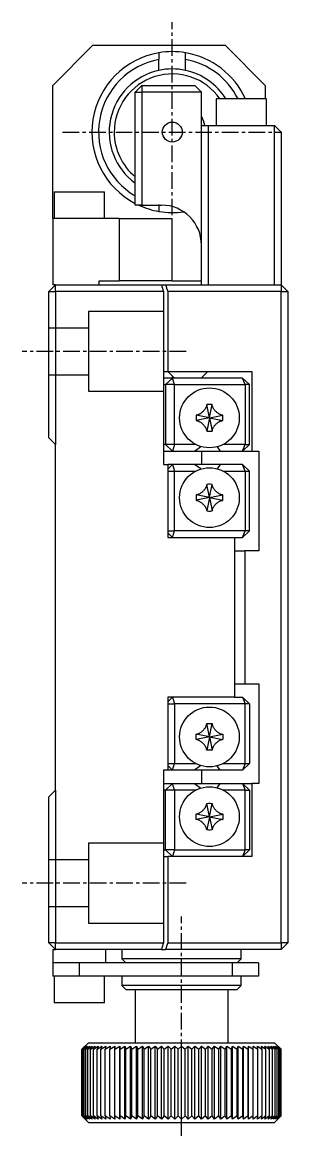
# Model space of a CAD drawing. Extents: x 81 to 407, y 46 to 311.
# Drawn here: x 89.8 to 109.8, y 125.7 to 209.5 of the extents above; entities that cross this region are included whole.
import ezdxf

# ---------------------------------------------------------------- set-up
doc = ezdxf.new("R2010")
doc.units = 0
doc.linetypes.add('CENTER', pattern=[2, 1.25, -0.25, 0.25, -0.25])
doc.layers.get('0').update_dxf_attribs({"linetype": 'CONTINUOUS'})
doc.layers.add('CENTER', color=1, linetype='CENTER')

msp = doc.modelspace()

# ---------------------------------------------------------------- linework, layer by layer
at = {"color": 7, "linetype": 'CONTINUOUS'}
for p, q in [((92.111, 204.692), (95.111, 207.692)), ((105.111, 207.692), (95.111, 207.692)), ((100.111, 207.159), (100.111, 206.651)), ((102.111, 206.651), (102.111, 207.159)), ((105.111, 207.692), (108.111, 204.692)), ((100.111, 205.836), (100.111, 206.651)), ((102.111, 205.836), (102.111, 206.651)), ((92.111, 194.692), (92.111, 204.692)), ((98.811, 204.692), (98.311, 204.192)), ((98.811, 204.692), (102.811, 204.692)), ((98.811, 204.692), (98.811, 204.192)), ((102.811, 204.692), (103.311, 204.192)), ((108.111, 204.692), (108.111, 203.692)), ((98.311, 195.692), (98.311, 204.192)), ((98.311, 204.192), (98.811, 204.192)), ((98.811, 204.192), (98.811, 195.692)), ((103.311, 204.192), (98.811, 204.192)), ((103.311, 201.692), (103.311, 204.192)), ((106.311, 203.692), (104.411, 203.692)), ((104.411, 203.692), (104.411, 201.692)), ((108.211, 203.692), (106.311, 203.692)), ((108.211, 201.692), (108.211, 203.692)), ((103.311, 189.692), (103.311, 201.692)), ((103.311, 201.692), (103.811, 201.692)), ((103.811, 201.692), (103.811, 189.692)), ((103.811, 201.692), (108.811, 201.692)), ((108.811, 189.692), (108.811, 201.692)), ((108.811, 201.692), (109.311, 201.192)), ((109.311, 201.192), (109.311, 189.692)), ((92.211, 196.692), (92.211, 194.692)), ((92.211, 196.692), (96.011, 196.692)), ((96.011, 194.692), (96.011, 196.692)), ((98.811, 195.692), (98.311, 195.692)), ((98.811, 195.692), (100.311, 195.692)), ((100.111, 195.733), (100.111, 195.225)), ((97.111, 194.692), (92.111, 194.692)), ((92.111, 194.692), (92.111, 189.692)), ((97.111, 194.692), (101.111, 194.692)), ((97.111, 194.692), (97.111, 189.992)), ((91.811, 189.192), (92.311, 189.692)), ((92.311, 189.692), (92.111, 189.692)), ((92.311, 189.692), (100.29, 189.692)), ((92.311, 189.192), (92.311, 189.692)), ((95.611, 189.992), (97.111, 189.992)), ((95.611, 189.692), (95.611, 189.992)), ((101.111, 189.992), (97.111, 189.992)), ((100.29, 189.692), (100.605, 189.692)), ((100.605, 189.692), (109.311, 189.692)), ((101.111, 189.992), (103.311, 189.992)), ((109.311, 189.692), (109.311, 189.192)), ((109.311, 189.692), (109.811, 189.192)), ((91.811, 178.192), (91.811, 189.192)), ((91.811, 189.192), (92.311, 189.192)), ((92.311, 189.192), (92.311, 177.692)), ((100.45, 189.192), (92.311, 189.192)), ((100.45, 189.192), (100.45, 176.192)), ((109.311, 189.192), (100.765, 189.192)), ((100.765, 189.192), (100.765, 183.192)), ((109.311, 140.192), (109.311, 189.192)), ((109.311, 189.192), (109.811, 189.192)), ((109.811, 189.192), (109.811, 140.192)), ((100.45, 183.192), (100.765, 183.192)), ((101.129, 182.692), (100.45, 182.692)), ((101.129, 182.692), (100.611, 182.192)), ((100.765, 183.192), (107.1, 183.192)), ((100.787, 183.192), (101.037, 182.942)), ((101.037, 182.942), (101.287, 182.692)), ((101.082, 182.692), (101.185, 182.795)), ((106.396, 182.692), (101.129, 182.692)), ((101.267, 182.192), (101.129, 182.692)), ((103.287, 182.692), (103.537, 182.942)), ((103.537, 182.942), (103.787, 183.192)), ((106.936, 182.192), (106.396, 182.692)), ((106.602, 182.192), (106.396, 182.692)), ((107.1, 183.192), (107.1, 177.192)), ((100.45, 182.192), (100.611, 182.192)), ((100.611, 182.192), (100.611, 177.692)), ((101.267, 182.192), (100.611, 182.192)), ((101.267, 182.192), (106.602, 182.192)), ((101.267, 177.692), (101.267, 182.192)), ((106.936, 182.192), (106.602, 182.192)), ((106.602, 182.192), (106.602, 177.692)), ((106.936, 177.692), (106.936, 182.192)), ((103.358, 180.11), (103.321, 180.079)), ((103.395, 180.143), (103.358, 180.11)), ((103.43, 180.177), (103.395, 180.143)), ((103.464, 180.213), (103.43, 180.177)), ((103.496, 180.249), (103.464, 180.213)), ((103.527, 180.287), (103.496, 180.249)), ((103.556, 180.325), (103.527, 180.287)), ((103.582, 180.363), (103.556, 180.325)), ((103.607, 180.402), (103.582, 180.363)), ((103.624, 180.432), (103.607, 180.402)), ((103.64, 180.462), (103.624, 180.432)), ((103.655, 180.492), (103.64, 180.462)), ((103.668, 180.523), (103.655, 180.492)), ((103.678, 180.551), (103.668, 180.523)), ((103.688, 180.579), (103.678, 180.551)), ((103.696, 180.607), (103.688, 180.579)), ((103.702, 180.636), (103.696, 180.607)), ((103.707, 180.665), (103.702, 180.636)), ((103.71, 180.693), (103.707, 180.665)), ((103.842, 180.698), (103.71, 180.693)), ((103.911, 179.692), (103.71, 180.693)), ((103.974, 180.698), (103.842, 180.698)), ((103.911, 179.692), (104.111, 180.693)), ((104.111, 180.693), (103.974, 180.698)), ((104.113, 180.671), (104.111, 180.693)), ((104.117, 180.648), (104.113, 180.671)), ((104.121, 180.626), (104.117, 180.648)), ((104.127, 180.603), (104.121, 180.626)), ((104.135, 180.574), (104.127, 180.603)), ((104.145, 180.545), (104.135, 180.574)), ((104.156, 180.517), (104.145, 180.545)), ((104.17, 180.486), (104.156, 180.517)), ((104.185, 180.455), (104.17, 180.486)), ((104.201, 180.424), (104.185, 180.455)), ((104.219, 180.394), (104.201, 180.424)), ((104.244, 180.356), (104.219, 180.394)), ((104.27, 180.318), (104.244, 180.356)), ((104.298, 180.282), (104.27, 180.318)), ((104.329, 180.245), (104.298, 180.282)), ((104.362, 180.208), (104.329, 180.245)), ((104.396, 180.173), (104.362, 180.208)), ((104.431, 180.139), (104.396, 180.173)), ((104.468, 180.106), (104.431, 180.139)), ((104.506, 180.075), (104.468, 180.106)), ((102.909, 179.892), (102.904, 179.755)), ((102.904, 179.755), (102.904, 179.623)), ((102.904, 179.623), (102.909, 179.492)), ((102.932, 179.895), (102.909, 179.892)), ((103.911, 179.692), (102.909, 179.892)), ((103.911, 179.692), (102.909, 179.492)), ((102.909, 179.492), (102.938, 179.489)), ((102.955, 179.898), (102.932, 179.895)), ((102.938, 179.489), (102.967, 179.484)), ((102.977, 179.902), (102.955, 179.898)), ((102.967, 179.484), (102.995, 179.477)), ((103, 179.908), (102.977, 179.902)), ((102.995, 179.477), (103.024, 179.469)), ((103.028, 179.916), (103, 179.908)), ((103.024, 179.469), (103.052, 179.46)), ((103.057, 179.926), (103.028, 179.916)), ((103.052, 179.46), (103.08, 179.449)), ((103.085, 179.937), (103.057, 179.926)), ((103.08, 179.449), (103.111, 179.436)), ((103.117, 179.951), (103.085, 179.937)), ((103.111, 179.436), (103.141, 179.421)), ((103.148, 179.966), (103.117, 179.951)), ((103.141, 179.421), (103.171, 179.406)), ((103.179, 179.983), (103.148, 179.966)), ((103.171, 179.406), (103.2, 179.389)), ((103.209, 180), (103.179, 179.983)), ((103.2, 179.389), (103.24, 179.364)), ((103.247, 180.025), (103.209, 180)), ((103.24, 179.364), (103.278, 179.337)), ((103.284, 180.051), (103.247, 180.025)), ((103.278, 179.337), (103.315, 179.309)), ((103.321, 180.079), (103.284, 180.051)), ((103.315, 179.309), (103.353, 179.278)), ((103.353, 179.278), (103.39, 179.245)), ((103.911, 179.692), (103.71, 178.691)), ((103.911, 179.692), (104.912, 179.892)), ((103.911, 179.692), (104.912, 179.492)), ((103.911, 179.692), (104.111, 178.691)), ((104.427, 179.241), (104.463, 179.274)), ((104.463, 179.274), (104.501, 179.305)), ((104.501, 179.305), (104.537, 179.333)), ((104.543, 180.047), (104.506, 180.075)), ((104.537, 179.333), (104.574, 179.359)), ((104.582, 180.02), (104.543, 180.047)), ((104.574, 179.359), (104.613, 179.384)), ((104.621, 179.995), (104.582, 180.02)), ((104.613, 179.384), (104.643, 179.401)), ((104.65, 179.978), (104.621, 179.995)), ((104.643, 179.401), (104.673, 179.418)), ((104.68, 179.963), (104.65, 179.978)), ((104.673, 179.418), (104.704, 179.433)), ((104.711, 179.948), (104.68, 179.963)), ((104.704, 179.433), (104.736, 179.447)), ((104.742, 179.935), (104.711, 179.948)), ((104.736, 179.447), (104.764, 179.458)), ((104.769, 179.924), (104.742, 179.935)), ((104.764, 179.458), (104.793, 179.468)), ((104.797, 179.915), (104.769, 179.924)), ((104.793, 179.468), (104.822, 179.476)), ((104.826, 179.907), (104.797, 179.915)), ((104.822, 179.476), (104.844, 179.482)), ((104.854, 179.9), (104.826, 179.907)), ((104.844, 179.482), (104.867, 179.486)), ((104.883, 179.895), (104.854, 179.9)), ((104.867, 179.486), (104.889, 179.489)), ((104.912, 179.892), (104.883, 179.895)), ((104.889, 179.489), (104.912, 179.492)), ((104.917, 179.761), (104.912, 179.892)), ((104.912, 179.492), (104.917, 179.629)), ((104.917, 179.629), (104.917, 179.761)), ((103.39, 179.245), (103.425, 179.211)), ((103.425, 179.211), (103.46, 179.176)), ((103.46, 179.176), (103.492, 179.139)), ((103.492, 179.139), (103.523, 179.102)), ((103.523, 179.102), (103.551, 179.066)), ((103.551, 179.066), (103.578, 179.028)), ((103.578, 179.028), (103.602, 178.99)), ((103.602, 178.99), (103.62, 178.96)), ((103.62, 178.96), (103.636, 178.929)), ((103.636, 178.929), (103.652, 178.898)), ((103.652, 178.898), (103.666, 178.867)), ((103.666, 178.867), (103.677, 178.839)), ((103.677, 178.839), (103.686, 178.81)), ((103.686, 178.81), (103.695, 178.781)), ((103.695, 178.781), (103.7, 178.758)), ((103.7, 178.758), (103.705, 178.736)), ((103.705, 178.736), (103.708, 178.713)), ((103.708, 178.713), (103.71, 178.691)), ((103.71, 178.691), (103.848, 178.686)), ((103.848, 178.686), (103.979, 178.686)), ((103.979, 178.686), (104.111, 178.691)), ((104.111, 178.691), (104.114, 178.719)), ((104.114, 178.719), (104.119, 178.748)), ((104.119, 178.748), (104.125, 178.777)), ((104.125, 178.777), (104.133, 178.805)), ((104.133, 178.805), (104.143, 178.833)), ((104.143, 178.833), (104.153, 178.861)), ((104.153, 178.861), (104.167, 178.892)), ((104.167, 178.892), (104.181, 178.922)), ((104.181, 178.922), (104.197, 178.952)), ((104.197, 178.952), (104.214, 178.982)), ((104.214, 178.982), (104.239, 179.021)), ((104.239, 179.021), (104.266, 179.059)), ((104.266, 179.059), (104.294, 179.097)), ((104.294, 179.097), (104.325, 179.135)), ((104.325, 179.135), (104.357, 179.171)), ((104.357, 179.171), (104.391, 179.207)), ((104.391, 179.207), (104.427, 179.241)), ((91.811, 178.192), (92.311, 177.692)), ((92.311, 151.692), (92.311, 177.692)), ((100.611, 177.692), (100.45, 177.692)), ((101.267, 177.692), (100.611, 177.692)), ((100.611, 177.692), (101.129, 177.192)), ((101.267, 177.692), (101.129, 177.192)), ((102.88, 177.692), (101.267, 177.692)), ((106.602, 177.692), (104.941, 177.692)), ((106.396, 177.192), (106.602, 177.692)), ((106.396, 177.192), (106.936, 177.692)), ((106.602, 177.692), (106.936, 177.692)), ((100.45, 177.192), (101.129, 177.192)), ((101.129, 177.192), (102.796, 177.192)), ((102.796, 177.192), (103.271, 177.536)), ((102.796, 177.192), (104.722, 177.192)), ((103.311, 177.192), (103.311, 176.192)), ((104.488, 177.517), (104.722, 177.192)), ((104.722, 177.192), (106.396, 177.192)), ((106.396, 177.192), (107.1, 177.192)), ((107.1, 177.192), (107.631, 177.192)), ((107.631, 177.192), (107.631, 169.692)), ((100.45, 176.192), (100.765, 176.192)), ((100.765, 176.192), (100.765, 170.692)), ((101.129, 176.192), (100.765, 176.192)), ((100.765, 175.841), (101.129, 176.192)), ((102.796, 176.192), (101.129, 176.192)), ((101.129, 176.192), (101.267, 175.692)), ((103.271, 175.848), (102.796, 176.192)), ((104.722, 176.192), (102.796, 176.192)), ((104.722, 176.192), (104.488, 175.866)), ((106.396, 176.192), (104.722, 176.192)), ((106.396, 176.192), (106.936, 175.692)), ((106.602, 175.692), (106.396, 176.192)), ((100.765, 175.692), (101.267, 175.692)), ((101.267, 175.692), (102.88, 175.692)), ((101.267, 171.192), (101.267, 175.692)), ((104.941, 175.692), (106.602, 175.692)), ((106.602, 175.692), (106.602, 171.192)), ((106.602, 175.692), (106.936, 175.692)), ((106.936, 171.192), (106.936, 175.692)), ((103.496, 174.249), (103.464, 174.213)), ((103.527, 174.287), (103.496, 174.249)), ((103.556, 174.325), (103.527, 174.287)), ((103.582, 174.363), (103.556, 174.325)), ((103.607, 174.402), (103.582, 174.363)), ((103.624, 174.432), (103.607, 174.402)), ((103.64, 174.462), (103.624, 174.432)), ((103.655, 174.492), (103.64, 174.462)), ((103.668, 174.523), (103.655, 174.492)), ((103.678, 174.551), (103.668, 174.523)), ((103.688, 174.579), (103.678, 174.551)), ((103.696, 174.607), (103.688, 174.579)), ((103.702, 174.636), (103.696, 174.607)), ((103.707, 174.665), (103.702, 174.636)), ((103.71, 174.693), (103.707, 174.665)), ((103.842, 174.698), (103.71, 174.693)), ((103.911, 173.692), (103.71, 174.693)), ((103.974, 174.698), (103.842, 174.698)), ((103.911, 173.692), (104.111, 174.693)), ((104.111, 174.693), (103.974, 174.698)), ((104.113, 174.671), (104.111, 174.693)), ((104.117, 174.648), (104.113, 174.671)), ((104.121, 174.626), (104.117, 174.648)), ((104.127, 174.603), (104.121, 174.626)), ((104.135, 174.574), (104.127, 174.603)), ((104.145, 174.545), (104.135, 174.574)), ((104.156, 174.517), (104.145, 174.545)), ((104.17, 174.486), (104.156, 174.517)), ((104.185, 174.455), (104.17, 174.486)), ((104.201, 174.424), (104.185, 174.455)), ((104.219, 174.394), (104.201, 174.424)), ((104.244, 174.356), (104.219, 174.394)), ((104.27, 174.318), (104.244, 174.356)), ((104.298, 174.282), (104.27, 174.318)), ((104.329, 174.245), (104.298, 174.282)), ((104.362, 174.208), (104.329, 174.245)), ((102.909, 173.892), (102.904, 173.755)), ((102.904, 173.755), (102.904, 173.623)), ((102.904, 173.623), (102.909, 173.492)), ((102.932, 173.895), (102.909, 173.892)), ((103.911, 173.692), (102.909, 173.892)), ((103.911, 173.692), (102.909, 173.492)), ((102.909, 173.492), (102.938, 173.489)), ((102.955, 173.898), (102.932, 173.895)), ((102.938, 173.489), (102.967, 173.484)), ((102.977, 173.902), (102.955, 173.898)), ((102.967, 173.484), (102.995, 173.477)), ((103, 173.908), (102.977, 173.902)), ((102.995, 173.477), (103.024, 173.469)), ((103.028, 173.916), (103, 173.908)), ((103.024, 173.469), (103.052, 173.46)), ((103.057, 173.926), (103.028, 173.916)), ((103.052, 173.46), (103.08, 173.449)), ((103.085, 173.937), (103.057, 173.926)), ((103.08, 173.449), (103.111, 173.436)), ((103.117, 173.951), (103.085, 173.937)), ((103.111, 173.436), (103.141, 173.421)), ((103.148, 173.966), (103.117, 173.951)), ((103.141, 173.421), (103.171, 173.406)), ((103.179, 173.983), (103.148, 173.966)), ((103.171, 173.406), (103.2, 173.389)), ((103.209, 174), (103.179, 173.983)), ((103.2, 173.389), (103.24, 173.364)), ((103.247, 174.025), (103.209, 174)), ((103.284, 174.051), (103.247, 174.025)), ((103.321, 174.079), (103.284, 174.051)), ((103.358, 174.11), (103.321, 174.079)), ((103.395, 174.143), (103.358, 174.11)), ((103.43, 174.177), (103.395, 174.143)), ((103.464, 174.213), (103.43, 174.177)), ((103.911, 173.692), (103.71, 172.691)), ((103.911, 173.692), (104.912, 173.892)), ((103.911, 173.692), (104.912, 173.492)), ((103.911, 173.692), (104.111, 172.691)), ((104.396, 174.173), (104.362, 174.208)), ((104.431, 174.139), (104.396, 174.173)), ((104.468, 174.106), (104.431, 174.139)), ((104.506, 174.075), (104.468, 174.106)), ((104.543, 174.047), (104.506, 174.075)), ((104.582, 174.02), (104.543, 174.047)), ((104.574, 173.359), (104.613, 173.384)), ((104.621, 173.995), (104.582, 174.02)), ((104.613, 173.384), (104.643, 173.401)), ((104.65, 173.978), (104.621, 173.995)), ((104.643, 173.401), (104.673, 173.418)), ((104.68, 173.963), (104.65, 173.978)), ((104.673, 173.418), (104.704, 173.433)), ((104.711, 173.948), (104.68, 173.963)), ((104.704, 173.433), (104.736, 173.447)), ((104.742, 173.935), (104.711, 173.948)), ((104.736, 173.447), (104.764, 173.458)), ((104.769, 173.924), (104.742, 173.935)), ((104.764, 173.458), (104.793, 173.468)), ((104.797, 173.915), (104.769, 173.924)), ((104.793, 173.468), (104.822, 173.476)), ((104.826, 173.907), (104.797, 173.915)), ((104.822, 173.476), (104.844, 173.482)), ((104.854, 173.9), (104.826, 173.907)), ((104.844, 173.482), (104.867, 173.486)), ((104.883, 173.895), (104.854, 173.9)), ((104.867, 173.486), (104.889, 173.489)), ((104.912, 173.892), (104.883, 173.895)), ((104.889, 173.489), (104.912, 173.492)), ((104.917, 173.761), (104.912, 173.892)), ((104.912, 173.492), (104.917, 173.629)), ((104.917, 173.629), (104.917, 173.761)), ((103.24, 173.364), (103.278, 173.337)), ((103.278, 173.337), (103.315, 173.309)), ((103.315, 173.309), (103.353, 173.278)), ((103.353, 173.278), (103.39, 173.245)), ((103.39, 173.245), (103.425, 173.211)), ((103.425, 173.211), (103.46, 173.176)), ((103.46, 173.176), (103.492, 173.139)), ((103.492, 173.139), (103.523, 173.102)), ((103.523, 173.102), (103.551, 173.066)), ((103.551, 173.066), (103.578, 173.028)), ((103.578, 173.028), (103.602, 172.99)), ((103.602, 172.99), (103.62, 172.96)), ((103.62, 172.96), (103.636, 172.929)), ((103.636, 172.929), (103.652, 172.898)), ((103.652, 172.898), (103.666, 172.867)), ((103.666, 172.867), (103.677, 172.839)), ((103.677, 172.839), (103.686, 172.81)), ((103.686, 172.81), (103.695, 172.781)), ((103.695, 172.781), (103.7, 172.758)), ((103.7, 172.758), (103.705, 172.736)), ((103.705, 172.736), (103.708, 172.713)), ((103.708, 172.713), (103.71, 172.691)), ((103.71, 172.691), (103.848, 172.686)), ((103.848, 172.686), (103.979, 172.686)), ((103.979, 172.686), (104.111, 172.691)), ((104.111, 172.691), (104.114, 172.719)), ((104.114, 172.719), (104.119, 172.748)), ((104.119, 172.748), (104.125, 172.777)), ((104.125, 172.777), (104.133, 172.805)), ((104.133, 172.805), (104.143, 172.833)), ((104.143, 172.833), (104.153, 172.861)), ((104.153, 172.861), (104.167, 172.892)), ((104.167, 172.892), (104.181, 172.922)), ((104.181, 172.922), (104.197, 172.952)), ((104.197, 172.952), (104.214, 172.982)), ((104.214, 172.982), (104.239, 173.021)), ((104.239, 173.021), (104.266, 173.059)), ((104.266, 173.059), (104.294, 173.097)), ((104.294, 173.097), (104.325, 173.135)), ((104.325, 173.135), (104.357, 173.171)), ((104.357, 173.171), (104.391, 173.207)), ((104.391, 173.207), (104.427, 173.241)), ((104.427, 173.241), (104.463, 173.274)), ((104.463, 173.274), (104.501, 173.305)), ((104.501, 173.305), (104.537, 173.333)), ((104.537, 173.333), (104.574, 173.359)), ((100.765, 171.192), (101.267, 171.192)), ((101.129, 170.692), (100.765, 171.043)), ((101.129, 170.692), (101.267, 171.192)), ((106.602, 171.192), (101.267, 171.192)), ((106.936, 171.192), (106.396, 170.692)), ((106.396, 170.692), (106.602, 171.192)), ((106.936, 171.192), (106.602, 171.192)), ((100.765, 170.692), (105.811, 170.692)), ((105.811, 170.692), (105.811, 158.692)), ((105.811, 170.692), (106.396, 170.692)), ((105.811, 169.692), (106.57, 169.692)), ((106.57, 169.692), (106.57, 159.692)), ((107.631, 169.692), (106.57, 169.692)), ((105.811, 159.692), (106.57, 159.692)), ((106.57, 159.692), (107.631, 159.692)), ((107.631, 159.692), (107.631, 152.192)), ((100.765, 158.692), (100.765, 153.192)), ((105.811, 158.692), (100.765, 158.692)), ((101.129, 158.692), (100.765, 158.341)), ((101.129, 158.692), (101.267, 158.192)), ((105.811, 158.692), (106.396, 158.692)), ((106.936, 158.192), (106.396, 158.692)), ((106.396, 158.692), (106.602, 158.192)), ((100.765, 158.192), (101.267, 158.192)), ((106.602, 158.192), (101.267, 158.192)), ((101.267, 158.192), (101.267, 153.692)), ((106.602, 153.692), (106.602, 158.192)), ((106.936, 158.192), (106.602, 158.192)), ((106.936, 158.192), (106.936, 153.692)), ((103.7, 156.626), (103.705, 156.648)), ((103.705, 156.648), (103.708, 156.671)), ((103.708, 156.671), (103.71, 156.693)), ((103.71, 156.693), (103.848, 156.698)), ((103.911, 155.692), (103.71, 156.693)), ((103.848, 156.698), (103.979, 156.698)), ((103.911, 155.692), (104.111, 156.693)), ((103.979, 156.698), (104.111, 156.693)), ((104.111, 156.693), (104.114, 156.665)), ((104.114, 156.665), (104.119, 156.636)), ((104.119, 156.636), (104.125, 156.607)), ((102.904, 155.761), (102.909, 155.892)), ((102.909, 155.892), (102.938, 155.895)), ((103.911, 155.692), (102.909, 155.892)), ((102.938, 155.895), (102.967, 155.9)), ((102.967, 155.9), (102.995, 155.907)), ((102.995, 155.907), (103.024, 155.915)), ((103.024, 155.915), (103.052, 155.924)), ((103.052, 155.924), (103.08, 155.935)), ((103.08, 155.935), (103.111, 155.948)), ((103.111, 155.948), (103.141, 155.963)), ((103.141, 155.963), (103.171, 155.978)), ((103.171, 155.978), (103.2, 155.995)), ((103.2, 155.995), (103.24, 156.02)), ((103.24, 156.02), (103.278, 156.047)), ((103.278, 156.047), (103.315, 156.075)), ((103.315, 156.075), (103.353, 156.106)), ((103.353, 156.106), (103.39, 156.139)), ((103.39, 156.139), (103.425, 156.173)), ((103.425, 156.173), (103.46, 156.208)), ((103.46, 156.208), (103.492, 156.245)), ((103.492, 156.245), (103.523, 156.282)), ((103.523, 156.282), (103.551, 156.318)), ((103.551, 156.318), (103.578, 156.356)), ((103.578, 156.356), (103.602, 156.394)), ((103.602, 156.394), (103.62, 156.424)), ((103.62, 156.424), (103.636, 156.455)), ((103.636, 156.455), (103.652, 156.486)), ((103.652, 156.486), (103.666, 156.517)), ((103.666, 156.517), (103.677, 156.545)), ((103.677, 156.545), (103.686, 156.574)), ((103.686, 156.574), (103.695, 156.603)), ((103.695, 156.603), (103.7, 156.626)), ((103.911, 155.692), (104.912, 155.892)), ((104.125, 156.607), (104.133, 156.579)), ((104.133, 156.579), (104.143, 156.551)), ((104.143, 156.551), (104.153, 156.523)), ((104.153, 156.523), (104.167, 156.492)), ((104.167, 156.492), (104.181, 156.462)), ((104.181, 156.462), (104.197, 156.432)), ((104.197, 156.432), (104.214, 156.402)), ((104.214, 156.402), (104.239, 156.363)), ((104.239, 156.363), (104.266, 156.325)), ((104.266, 156.325), (104.294, 156.287)), ((104.294, 156.287), (104.325, 156.249)), ((104.325, 156.249), (104.357, 156.213)), ((104.357, 156.213), (104.391, 156.177)), ((104.391, 156.177), (104.427, 156.143)), ((104.427, 156.143), (104.463, 156.11)), ((104.463, 156.11), (104.501, 156.079)), ((104.501, 156.079), (104.537, 156.051)), ((104.537, 156.051), (104.574, 156.025)), ((104.574, 156.025), (104.613, 156)), ((104.613, 156), (104.643, 155.983)), ((104.643, 155.983), (104.673, 155.966)), ((104.673, 155.966), (104.704, 155.951)), ((104.704, 155.951), (104.736, 155.937)), ((104.736, 155.937), (104.764, 155.926)), ((104.764, 155.926), (104.793, 155.916)), ((104.793, 155.916), (104.822, 155.908)), ((104.822, 155.908), (104.844, 155.902)), ((104.844, 155.902), (104.867, 155.898)), ((104.867, 155.898), (104.889, 155.895)), ((104.889, 155.895), (104.912, 155.892)), ((104.912, 155.892), (104.917, 155.755)), ((102.904, 155.629), (102.904, 155.761)), ((102.909, 155.492), (102.904, 155.629)), ((103.911, 155.692), (102.909, 155.492)), ((102.932, 155.489), (102.909, 155.492)), ((102.955, 155.486), (102.932, 155.489)), ((102.977, 155.482), (102.955, 155.486)), ((103, 155.476), (102.977, 155.482)), ((103.028, 155.468), (103, 155.476)), ((103.057, 155.458), (103.028, 155.468)), ((103.085, 155.447), (103.057, 155.458)), ((103.117, 155.433), (103.085, 155.447)), ((103.148, 155.418), (103.117, 155.433)), ((103.179, 155.401), (103.148, 155.418)), ((103.209, 155.384), (103.179, 155.401)), ((103.247, 155.359), (103.209, 155.384)), ((103.284, 155.333), (103.247, 155.359)), ((103.321, 155.305), (103.284, 155.333)), ((103.358, 155.274), (103.321, 155.305)), ((103.395, 155.241), (103.358, 155.274)), ((103.43, 155.207), (103.395, 155.241)), ((103.464, 155.171), (103.43, 155.207)), ((103.496, 155.135), (103.464, 155.171)), ((103.527, 155.097), (103.496, 155.135)), ((103.556, 155.059), (103.527, 155.097)), ((103.582, 155.021), (103.556, 155.059)), ((103.607, 154.982), (103.582, 155.021)), ((103.624, 154.952), (103.607, 154.982)), ((103.911, 155.692), (103.71, 154.691)), ((103.911, 155.692), (104.912, 155.492)), ((103.911, 155.692), (104.111, 154.691)), ((104.201, 154.96), (104.185, 154.929)), ((104.219, 154.99), (104.201, 154.96)), ((104.244, 155.028), (104.219, 154.99)), ((104.27, 155.066), (104.244, 155.028)), ((104.298, 155.102), (104.27, 155.066)), ((104.329, 155.139), (104.298, 155.102)), ((104.362, 155.176), (104.329, 155.139)), ((104.396, 155.211), (104.362, 155.176)), ((104.431, 155.245), (104.396, 155.211)), ((104.468, 155.278), (104.431, 155.245)), ((104.506, 155.309), (104.468, 155.278)), ((104.543, 155.337), (104.506, 155.309)), ((104.582, 155.364), (104.543, 155.337)), ((104.621, 155.389), (104.582, 155.364)), ((104.65, 155.406), (104.621, 155.389)), ((104.68, 155.421), (104.65, 155.406)), ((104.711, 155.436), (104.68, 155.421)), ((104.742, 155.449), (104.711, 155.436)), ((104.769, 155.46), (104.742, 155.449)), ((104.797, 155.469), (104.769, 155.46)), ((104.826, 155.477), (104.797, 155.469)), ((104.854, 155.484), (104.826, 155.477)), ((104.883, 155.489), (104.854, 155.484)), ((104.912, 155.492), (104.883, 155.489)), ((104.917, 155.623), (104.912, 155.492)), ((104.917, 155.755), (104.917, 155.623)), ((103.64, 154.922), (103.624, 154.952)), ((103.655, 154.892), (103.64, 154.922)), ((103.668, 154.861), (103.655, 154.892)), ((103.678, 154.833), (103.668, 154.861)), ((103.688, 154.805), (103.678, 154.833)), ((103.696, 154.777), (103.688, 154.805)), ((103.702, 154.748), (103.696, 154.777)), ((103.707, 154.719), (103.702, 154.748)), ((103.71, 154.691), (103.707, 154.719)), ((103.842, 154.686), (103.71, 154.691)), ((103.974, 154.686), (103.842, 154.686)), ((104.111, 154.691), (103.974, 154.686)), ((104.113, 154.713), (104.111, 154.691)), ((104.117, 154.736), (104.113, 154.713)), ((104.121, 154.758), (104.117, 154.736)), ((104.127, 154.781), (104.121, 154.758)), ((104.135, 154.81), (104.127, 154.781)), ((104.145, 154.839), (104.135, 154.81)), ((104.156, 154.867), (104.145, 154.839)), ((104.17, 154.898), (104.156, 154.867)), ((104.185, 154.929), (104.17, 154.898)), ((100.765, 153.692), (101.267, 153.692)), ((100.765, 153.543), (101.129, 153.192)), ((101.129, 153.192), (101.267, 153.692)), ((101.267, 153.692), (102.88, 153.692)), ((103.271, 153.536), (102.796, 153.192)), ((104.722, 153.192), (104.488, 153.517)), ((104.941, 153.692), (106.602, 153.692)), ((106.396, 153.192), (106.936, 153.692)), ((106.602, 153.692), (106.396, 153.192)), ((106.602, 153.692), (106.936, 153.692)), ((100.45, 153.192), (100.45, 140.192)), ((100.765, 153.192), (100.45, 153.192)), ((101.129, 153.192), (100.765, 153.192)), ((102.796, 153.192), (101.129, 153.192)), ((104.722, 153.192), (102.796, 153.192)), ((103.311, 153.192), (103.311, 152.192)), ((106.396, 153.192), (104.722, 153.192)), ((91.811, 151.192), (92.311, 151.692)), ((92.311, 151.692), (92.311, 140.192)), ((100.45, 152.192), (101.129, 152.192)), ((100.611, 151.692), (100.45, 151.692)), ((100.611, 151.692), (101.129, 152.192)), ((100.611, 147.192), (100.611, 151.692)), ((101.267, 151.692), (100.611, 151.692)), ((101.129, 152.192), (102.796, 152.192)), ((101.267, 151.692), (101.129, 152.192)), ((101.267, 151.692), (101.267, 147.192)), ((102.88, 151.692), (101.267, 151.692)), ((102.796, 152.192), (103.271, 151.848)), ((102.796, 152.192), (104.722, 152.192)), ((104.488, 151.866), (104.722, 152.192)), ((104.722, 152.192), (106.396, 152.192)), ((106.602, 151.692), (104.941, 151.692)), ((106.396, 152.192), (107.1, 152.192)), ((106.396, 152.192), (106.602, 151.692)), ((106.396, 152.192), (106.936, 151.692)), ((106.602, 147.192), (106.602, 151.692)), ((106.602, 151.692), (106.936, 151.692)), ((106.936, 151.692), (106.936, 147.192)), ((107.1, 152.192), (107.1, 146.692)), ((107.631, 152.192), (107.1, 152.192)), ((91.811, 140.192), (91.811, 151.192)), ((103.052, 149.924), (103.08, 149.935)), ((103.08, 149.935), (103.111, 149.948)), ((103.111, 149.948), (103.141, 149.963)), ((103.141, 149.963), (103.171, 149.978)), ((103.171, 149.978), (103.2, 149.995)), ((103.2, 149.995), (103.24, 150.02)), ((103.24, 150.02), (103.278, 150.047)), ((103.278, 150.047), (103.315, 150.075)), ((103.315, 150.075), (103.353, 150.106)), ((103.353, 150.106), (103.39, 150.139)), ((103.39, 150.139), (103.425, 150.173)), ((103.425, 150.173), (103.46, 150.208)), ((103.46, 150.208), (103.492, 150.245)), ((103.492, 150.245), (103.523, 150.282)), ((103.523, 150.282), (103.551, 150.318)), ((103.551, 150.318), (103.578, 150.356)), ((103.578, 150.356), (103.602, 150.394)), ((103.602, 150.394), (103.62, 150.424)), ((103.62, 150.424), (103.636, 150.455)), ((103.636, 150.455), (103.652, 150.486)), ((103.652, 150.486), (103.666, 150.517)), ((103.666, 150.517), (103.677, 150.545)), ((103.677, 150.545), (103.686, 150.574)), ((103.686, 150.574), (103.695, 150.603)), ((103.695, 150.603), (103.7, 150.626)), ((103.7, 150.626), (103.705, 150.648)), ((103.705, 150.648), (103.708, 150.671)), ((103.708, 150.671), (103.71, 150.693)), ((103.71, 150.693), (103.848, 150.698)), ((103.911, 149.692), (103.71, 150.693)), ((103.848, 150.698), (103.979, 150.698)), ((103.911, 149.692), (104.111, 150.693)), ((103.979, 150.698), (104.111, 150.693)), ((104.111, 150.693), (104.114, 150.665)), ((104.114, 150.665), (104.119, 150.636)), ((104.119, 150.636), (104.125, 150.607)), ((104.125, 150.607), (104.133, 150.579)), ((104.133, 150.579), (104.143, 150.551)), ((104.143, 150.551), (104.153, 150.523)), ((104.153, 150.523), (104.167, 150.492)), ((104.167, 150.492), (104.181, 150.462)), ((104.181, 150.462), (104.197, 150.432)), ((104.197, 150.432), (104.214, 150.402)), ((104.214, 150.402), (104.239, 150.363)), ((104.239, 150.363), (104.266, 150.325)), ((104.266, 150.325), (104.294, 150.287)), ((104.294, 150.287), (104.325, 150.249)), ((104.325, 150.249), (104.357, 150.213)), ((104.357, 150.213), (104.391, 150.177)), ((104.391, 150.177), (104.427, 150.143)), ((104.427, 150.143), (104.463, 150.11)), ((104.463, 150.11), (104.501, 150.079)), ((104.501, 150.079), (104.537, 150.051)), ((104.537, 150.051), (104.574, 150.025)), ((104.574, 150.025), (104.613, 150)), ((104.613, 150), (104.643, 149.983)), ((104.643, 149.983), (104.673, 149.966)), ((104.673, 149.966), (104.704, 149.951)), ((104.704, 149.951), (104.736, 149.937)), ((104.736, 149.937), (104.764, 149.926)), ((102.904, 149.761), (102.909, 149.892)), ((102.904, 149.629), (102.904, 149.761)), ((102.909, 149.492), (102.904, 149.629)), ((102.909, 149.892), (102.938, 149.895)), ((103.911, 149.692), (102.909, 149.892)), ((103.911, 149.692), (102.909, 149.492)), ((102.932, 149.489), (102.909, 149.492)), ((102.955, 149.486), (102.932, 149.489)), ((102.938, 149.895), (102.967, 149.9)), ((102.977, 149.482), (102.955, 149.486)), ((102.967, 149.9), (102.995, 149.907)), ((103, 149.476), (102.977, 149.482)), ((102.995, 149.907), (103.024, 149.915)), ((103.028, 149.468), (103, 149.476)), ((103.024, 149.915), (103.052, 149.924)), ((103.057, 149.458), (103.028, 149.468)), ((103.085, 149.447), (103.057, 149.458)), ((103.117, 149.433), (103.085, 149.447)), ((103.148, 149.418), (103.117, 149.433)), ((103.179, 149.401), (103.148, 149.418)), ((103.209, 149.384), (103.179, 149.401)), ((103.247, 149.359), (103.209, 149.384)), ((103.284, 149.333), (103.247, 149.359)), ((103.321, 149.305), (103.284, 149.333)), ((103.358, 149.274), (103.321, 149.305)), ((103.395, 149.241), (103.358, 149.274)), ((103.43, 149.207), (103.395, 149.241)), ((103.464, 149.171), (103.43, 149.207)), ((103.496, 149.135), (103.464, 149.171)), ((103.527, 149.097), (103.496, 149.135)), ((103.556, 149.059), (103.527, 149.097)), ((103.911, 149.692), (103.71, 148.691)), ((103.911, 149.692), (104.912, 149.892)), ((103.911, 149.692), (104.912, 149.492)), ((103.911, 149.692), (104.111, 148.691)), ((104.298, 149.102), (104.27, 149.066)), ((104.329, 149.139), (104.298, 149.102)), ((104.362, 149.176), (104.329, 149.139)), ((104.396, 149.211), (104.362, 149.176)), ((104.431, 149.245), (104.396, 149.211)), ((104.468, 149.278), (104.431, 149.245)), ((104.506, 149.309), (104.468, 149.278)), ((104.543, 149.337), (104.506, 149.309)), ((104.582, 149.364), (104.543, 149.337)), ((104.621, 149.389), (104.582, 149.364)), ((104.65, 149.406), (104.621, 149.389)), ((104.68, 149.421), (104.65, 149.406)), ((104.711, 149.436), (104.68, 149.421)), ((104.742, 149.449), (104.711, 149.436)), ((104.769, 149.46), (104.742, 149.449)), ((104.764, 149.926), (104.793, 149.916)), ((104.797, 149.469), (104.769, 149.46)), ((104.793, 149.916), (104.822, 149.908)), ((104.826, 149.477), (104.797, 149.469)), ((104.822, 149.908), (104.844, 149.902)), ((104.854, 149.484), (104.826, 149.477)), ((104.844, 149.902), (104.867, 149.898)), ((104.883, 149.489), (104.854, 149.484)), ((104.867, 149.898), (104.889, 149.895)), ((104.912, 149.492), (104.883, 149.489)), ((104.889, 149.895), (104.912, 149.892)), ((104.912, 149.892), (104.917, 149.755)), ((104.917, 149.623), (104.912, 149.492)), ((104.917, 149.755), (104.917, 149.623)), ((103.582, 149.021), (103.556, 149.059)), ((103.607, 148.982), (103.582, 149.021)), ((103.624, 148.952), (103.607, 148.982)), ((103.64, 148.922), (103.624, 148.952)), ((103.655, 148.892), (103.64, 148.922)), ((103.668, 148.861), (103.655, 148.892)), ((103.678, 148.833), (103.668, 148.861)), ((103.688, 148.805), (103.678, 148.833)), ((103.696, 148.777), (103.688, 148.805)), ((103.702, 148.748), (103.696, 148.777)), ((103.707, 148.719), (103.702, 148.748)), ((103.71, 148.691), (103.707, 148.719)), ((103.842, 148.686), (103.71, 148.691)), ((103.974, 148.686), (103.842, 148.686)), ((104.111, 148.691), (103.974, 148.686)), ((104.113, 148.713), (104.111, 148.691)), ((104.117, 148.736), (104.113, 148.713)), ((104.121, 148.758), (104.117, 148.736)), ((104.127, 148.781), (104.121, 148.758)), ((104.135, 148.81), (104.127, 148.781)), ((104.145, 148.839), (104.135, 148.81)), ((104.156, 148.867), (104.145, 148.839)), ((104.17, 148.898), (104.156, 148.867)), ((104.185, 148.929), (104.17, 148.898)), ((104.201, 148.96), (104.185, 148.929)), ((104.219, 148.99), (104.201, 148.96)), ((104.244, 149.028), (104.219, 148.99)), ((104.27, 149.066), (104.244, 149.028)), ((100.45, 147.192), (100.611, 147.192)), ((100.45, 146.692), (100.765, 146.692)), ((101.267, 147.192), (100.611, 147.192)), ((101.129, 146.692), (100.611, 147.192)), ((100.765, 146.692), (100.765, 140.192)), ((107.1, 146.692), (100.765, 146.692)), ((101.267, 147.192), (101.129, 146.692)), ((101.267, 147.192), (106.602, 147.192)), ((106.602, 147.192), (106.396, 146.692)), ((106.936, 147.192), (106.396, 146.692)), ((106.936, 147.192), (106.602, 147.192)), ((92.311, 140.192), (91.811, 140.192)), ((92.311, 139.692), (91.811, 140.192)), ((92.311, 140.192), (100.45, 140.192)), ((92.311, 139.692), (92.311, 140.192)), ((100.765, 140.192), (109.311, 140.192)), ((109.811, 140.192), (109.311, 139.692)), ((109.811, 140.192), (109.311, 140.192)), ((109.311, 140.192), (109.311, 139.692)), ((92.111, 139.692), (92.111, 138.692)), ((92.111, 139.692), (92.311, 139.692)), ((100.29, 139.692), (92.311, 139.692)), ((96.111, 138.692), (96.111, 139.692)), ((97.311, 139.692), (97.311, 138.992)), ((100.29, 139.692), (100.605, 139.692)), ((109.311, 139.692), (100.605, 139.692)), ((106.311, 138.992), (106.311, 139.692)), ((92.111, 138.692), (92.111, 137.692)), ((94.111, 138.692), (92.111, 138.692)), ((105.611, 138.692), (94.111, 138.692)), ((101.811, 138.992), (97.311, 138.992)), ((97.311, 138.992), (97.611, 138.692)), ((106.311, 138.992), (101.811, 138.992)), ((107.611, 138.692), (105.611, 138.692)), ((106.011, 138.692), (106.311, 138.992)), ((107.611, 138.692), (107.611, 137.692)), ((94.111, 137.692), (92.111, 137.692)), ((92.211, 137.692), (92.211, 135.692)), ((105.611, 137.692), (94.111, 137.692)), ((96.011, 135.692), (96.011, 137.692)), ((97.311, 137.692), (97.311, 136.992)), ((107.611, 137.692), (105.611, 137.692)), ((106.311, 136.992), (106.311, 137.692)), ((101.811, 136.992), (97.311, 136.992)), ((97.311, 136.992), (97.611, 136.692)), ((97.611, 136.692), (101.811, 136.692)), ((98.311, 136.692), (98.311, 132.692)), ((106.311, 136.992), (101.811, 136.992)), ((101.811, 136.692), (106.011, 136.692)), ((105.311, 132.692), (105.311, 136.692)), ((106.011, 136.692), (106.311, 136.992)), ((94.111, 135.692), (92.211, 135.692)), ((96.011, 135.692), (94.111, 135.692)), ((94.811, 132.692), (94.311, 132.192)), ((94.311, 132.192), (94.564, 132.441)), ((94.564, 132.441), (94.329, 132.192)), ((94.329, 132.192), (94.599, 132.441)), ((94.599, 132.441), (94.384, 132.192)), ((94.384, 132.192), (94.669, 132.441)), ((94.669, 132.441), (94.475, 132.192)), ((94.475, 132.192), (94.775, 132.441)), ((94.775, 132.441), (94.601, 132.192)), ((94.601, 132.192), (94.914, 132.441)), ((94.914, 132.441), (94.763, 132.192)), ((94.763, 132.192), (95.087, 132.441)), ((94.811, 132.692), (108.811, 132.692)), ((95.087, 132.441), (94.959, 132.192)), ((94.959, 132.192), (95.293, 132.441)), ((95.293, 132.441), (95.189, 132.192)), ((95.189, 132.192), (95.531, 132.441)), ((95.531, 132.441), (95.45, 132.192)), ((95.45, 132.192), (95.799, 132.441)), ((95.799, 132.441), (95.743, 132.192)), ((95.743, 132.192), (96.096, 132.441)), ((96.096, 132.441), (96.065, 132.192)), ((96.065, 132.192), (96.422, 132.441)), ((96.422, 132.441), (96.416, 132.192)), ((96.416, 132.192), (96.773, 132.441)), ((96.773, 126.943), (96.773, 132.441)), ((96.773, 132.441), (96.792, 132.192)), ((96.792, 132.192), (97.15, 132.441)), ((97.15, 126.943), (97.15, 132.441)), ((97.15, 132.441), (97.193, 132.192)), ((97.193, 132.192), (97.548, 132.441)), ((97.548, 126.943), (97.548, 132.441)), ((97.548, 132.441), (97.617, 132.192)), ((97.617, 132.192), (97.968, 132.441)), ((97.968, 126.943), (97.968, 132.441)), ((97.968, 132.441), (98.061, 132.192)), ((98.061, 132.192), (98.406, 132.441)), ((98.406, 126.943), (98.406, 132.441)), ((98.406, 132.441), (98.523, 132.192)), ((98.523, 132.192), (98.861, 132.441)), ((98.861, 126.943), (98.861, 132.441)), ((98.861, 132.441), (99.001, 132.192)), ((99.001, 132.192), (99.331, 132.441)), ((99.331, 126.943), (99.331, 132.441)), ((99.331, 132.441), (99.493, 132.192)), ((99.493, 132.192), (99.812, 132.441)), ((99.812, 126.943), (99.812, 132.441)), ((99.812, 132.441), (99.996, 132.192)), ((99.996, 132.192), (100.303, 132.441)), ((100.303, 126.943), (100.303, 132.441)), ((100.303, 132.441), (100.508, 132.192)), ((100.508, 132.192), (100.801, 132.441)), ((100.801, 126.943), (100.801, 132.441)), ((100.801, 132.441), (101.027, 132.192)), ((101.027, 132.192), (101.305, 132.441)), ((101.305, 126.943), (101.305, 132.441)), ((101.305, 132.441), (101.549, 132.192)), ((101.549, 132.192), (101.811, 132.441)), ((101.811, 126.943), (101.811, 132.441)), ((101.811, 132.441), (102.072, 132.192)), ((102.072, 132.192), (102.316, 132.441)), ((102.316, 126.943), (102.316, 132.441)), ((102.316, 132.441), (102.595, 132.192)), ((102.595, 132.192), (102.82, 132.441)), ((102.82, 126.943), (102.82, 132.441)), ((102.82, 132.441), (103.113, 132.192)), ((103.113, 132.192), (103.318, 132.441)), ((103.318, 126.943), (103.318, 132.441)), ((103.318, 132.441), (103.625, 132.192)), ((103.625, 132.192), (103.809, 132.441)), ((103.809, 126.943), (103.809, 132.441)), ((103.809, 132.441), (104.128, 132.192)), ((104.128, 132.192), (104.291, 132.441)), ((104.291, 126.943), (104.291, 132.441)), ((104.291, 132.441), (104.62, 132.192)), ((104.62, 132.192), (104.76, 132.441)), ((104.76, 126.943), (104.76, 132.441)), ((104.76, 132.441), (105.098, 132.192)), ((105.098, 132.192), (105.215, 132.441)), ((105.215, 126.943), (105.215, 132.441)), ((105.215, 132.441), (105.561, 132.192)), ((105.561, 132.192), (105.653, 132.441)), ((105.653, 132.441), (106.005, 132.192)), ((105.653, 126.943), (105.653, 132.441)), ((106.005, 132.192), (106.073, 132.441)), ((106.073, 126.943), (106.073, 132.441)), ((106.073, 132.441), (106.428, 132.192)), ((106.428, 132.192), (106.472, 132.441)), ((106.472, 126.943), (106.472, 132.441)), ((106.472, 132.441), (106.829, 132.192)), ((106.829, 132.192), (106.848, 132.441)), ((106.848, 126.943), (106.848, 132.441)), ((106.848, 132.441), (107.206, 132.192)), ((107.206, 132.192), (107.199, 132.441)), ((107.199, 132.441), (107.556, 132.192)), ((107.556, 132.192), (107.525, 132.441)), ((107.525, 132.441), (107.878, 132.192)), ((107.878, 132.192), (107.822, 132.441)), ((107.822, 132.441), (108.171, 132.192)), ((108.171, 132.192), (108.09, 132.441)), ((108.09, 132.441), (108.433, 132.192)), ((108.433, 132.192), (108.328, 132.441)), ((108.328, 132.441), (108.662, 132.192)), ((108.662, 132.192), (108.534, 132.441)), ((108.534, 132.441), (108.858, 132.192)), ((108.858, 132.192), (108.707, 132.441)), ((108.707, 132.441), (109.02, 132.192)), ((109.311, 132.192), (108.811, 132.692)), ((109.02, 132.192), (108.847, 132.441)), ((108.847, 132.441), (109.147, 132.192)), ((109.147, 132.192), (108.952, 132.441)), ((108.952, 132.441), (109.238, 132.192)), ((109.238, 132.192), (109.022, 132.441)), ((109.022, 132.441), (109.292, 132.192)), ((109.292, 132.192), (109.058, 132.441)), ((109.058, 132.441), (109.311, 132.192)), ((94.311, 127.192), (94.311, 132.192)), ((94.329, 127.192), (94.329, 132.192)), ((94.384, 127.192), (94.384, 132.192)), ((94.475, 127.192), (94.475, 132.192)), ((94.601, 127.192), (94.601, 132.192)), ((94.763, 127.192), (94.763, 132.192)), ((94.959, 127.192), (94.959, 132.192)), ((95.189, 127.192), (95.189, 132.192)), ((95.45, 127.192), (95.45, 132.192)), ((95.743, 127.192), (95.743, 132.192)), ((96.065, 127.192), (96.065, 132.192)), ((96.416, 127.192), (96.416, 132.192)), ((96.792, 127.192), (96.792, 132.192)), ((97.193, 127.192), (97.193, 132.192)), ((97.617, 127.192), (97.617, 132.192)), ((98.061, 127.192), (98.061, 132.192)), ((98.523, 127.192), (98.523, 132.192)), ((99.001, 127.192), (99.001, 132.192)), ((99.493, 127.192), (99.493, 132.192)), ((99.996, 127.192), (99.996, 132.192)), ((100.508, 127.192), (100.508, 132.192)), ((101.027, 127.192), (101.027, 132.192)), ((101.549, 127.192), (101.549, 132.192)), ((102.072, 127.192), (102.072, 132.192)), ((102.595, 127.192), (102.595, 132.192)), ((103.113, 127.192), (103.113, 132.192)), ((103.625, 127.192), (103.625, 132.192)), ((104.128, 127.192), (104.128, 132.192)), ((104.62, 127.192), (104.62, 132.192)), ((105.098, 127.192), (105.098, 132.192)), ((105.561, 127.192), (105.561, 132.192)), ((106.005, 127.192), (106.005, 132.192)), ((106.428, 127.192), (106.428, 132.192)), ((106.829, 127.192), (106.829, 132.192)), ((107.206, 127.192), (107.206, 132.192)), ((107.556, 127.192), (107.556, 132.192)), ((107.878, 127.192), (107.878, 132.192)), ((108.171, 127.192), (108.171, 132.192)), ((108.433, 127.192), (108.433, 132.192)), ((108.662, 127.192), (108.662, 132.192)), ((108.858, 127.192), (108.858, 132.192)), ((109.02, 127.192), (109.02, 132.192)), ((109.147, 127.192), (109.147, 132.192)), ((109.238, 127.192), (109.238, 132.192)), ((109.292, 127.192), (109.292, 132.192)), ((109.311, 127.192), (109.311, 132.192)), ((94.311, 127.192), (94.811, 126.692)), ((94.564, 126.943), (94.311, 127.192)), ((94.599, 126.943), (94.329, 127.192)), ((94.329, 127.192), (94.564, 126.943)), ((94.669, 126.943), (94.384, 127.192)), ((94.384, 127.192), (94.599, 126.943)), ((94.775, 126.943), (94.475, 127.192)), ((94.475, 127.192), (94.669, 126.943)), ((94.914, 126.943), (94.601, 127.192)), ((94.601, 127.192), (94.775, 126.943)), ((95.087, 126.943), (94.763, 127.192)), ((94.763, 127.192), (94.914, 126.943)), ((94.811, 126.692), (108.811, 126.692)), ((95.293, 126.943), (94.959, 127.192)), ((94.959, 127.192), (95.087, 126.943)), ((95.531, 126.943), (95.189, 127.192)), ((95.189, 127.192), (95.293, 126.943)), ((95.799, 126.943), (95.45, 127.192)), ((95.45, 127.192), (95.531, 126.943)), ((96.096, 126.943), (95.743, 127.192)), ((95.743, 127.192), (95.799, 126.943)), ((96.422, 126.943), (96.065, 127.192)), ((96.065, 127.192), (96.096, 126.943)), ((96.773, 126.943), (96.416, 127.192)), ((96.416, 127.192), (96.422, 126.943)), ((96.792, 127.192), (96.773, 126.943)), ((97.15, 126.943), (96.792, 127.192)), ((97.193, 127.192), (97.15, 126.943)), ((97.548, 126.943), (97.193, 127.192)), ((97.617, 127.192), (97.548, 126.943)), ((97.968, 126.943), (97.617, 127.192)), ((98.061, 127.192), (97.968, 126.943)), ((98.406, 126.943), (98.061, 127.192)), ((98.523, 127.192), (98.406, 126.943)), ((98.861, 126.943), (98.523, 127.192)), ((99.001, 127.192), (98.861, 126.943)), ((99.331, 126.943), (99.001, 127.192)), ((99.493, 127.192), (99.331, 126.943)), ((99.812, 126.943), (99.493, 127.192)), ((99.996, 127.192), (99.812, 126.943)), ((100.303, 126.943), (99.996, 127.192)), ((100.508, 127.192), (100.303, 126.943)), ((100.801, 126.943), (100.508, 127.192)), ((101.027, 127.192), (100.801, 126.943)), ((101.305, 126.943), (101.027, 127.192)), ((101.549, 127.192), (101.305, 126.943)), ((101.811, 126.943), (101.549, 127.192)), ((102.072, 127.192), (101.811, 126.943)), ((102.316, 126.943), (102.072, 127.192)), ((102.595, 127.192), (102.316, 126.943)), ((102.82, 126.943), (102.595, 127.192)), ((103.113, 127.192), (102.82, 126.943)), ((103.318, 126.943), (103.113, 127.192)), ((103.625, 127.192), (103.318, 126.943)), ((103.809, 126.943), (103.625, 127.192)), ((104.128, 127.192), (103.809, 126.943)), ((104.291, 126.943), (104.128, 127.192)), ((104.62, 127.192), (104.291, 126.943)), ((104.76, 126.943), (104.62, 127.192)), ((105.098, 127.192), (104.76, 126.943)), ((105.215, 126.943), (105.098, 127.192)), ((105.561, 127.192), (105.215, 126.943)), ((105.653, 126.943), (105.561, 127.192)), ((106.005, 127.192), (105.653, 126.943)), ((106.073, 126.943), (106.005, 127.192)), ((106.428, 127.192), (106.073, 126.943)), ((106.472, 126.943), (106.428, 127.192)), ((106.829, 127.192), (106.472, 126.943)), ((106.848, 126.943), (106.829, 127.192)), ((107.206, 127.192), (106.848, 126.943)), ((107.556, 127.192), (107.199, 126.943)), ((107.199, 126.943), (107.206, 127.192)), ((107.878, 127.192), (107.525, 126.943)), ((107.525, 126.943), (107.556, 127.192)), ((108.171, 127.192), (107.822, 126.943)), ((107.822, 126.943), (107.878, 127.192)), ((108.433, 127.192), (108.09, 126.943)), ((108.09, 126.943), (108.171, 127.192)), ((108.662, 127.192), (108.328, 126.943)), ((108.328, 126.943), (108.433, 127.192)), ((108.858, 127.192), (108.534, 126.943)), ((108.534, 126.943), (108.662, 127.192)), ((109.02, 127.192), (108.707, 126.943)), ((108.707, 126.943), (108.858, 127.192)), ((108.811, 126.692), (109.311, 127.192)), ((109.147, 127.192), (108.847, 126.943)), ((108.847, 126.943), (109.02, 127.192)), ((109.238, 127.192), (108.952, 126.943)), ((108.952, 126.943), (109.147, 127.192)), ((109.292, 127.192), (109.022, 126.943)), ((109.022, 126.943), (109.238, 127.192)), ((109.311, 127.192), (109.058, 126.943)), ((109.058, 126.943), (109.292, 127.192))]:
    msp.add_line(p, q, dxfattribs=at)
at = {"color": 3, "linetype": 'CONTINUOUS'}
for p, q in [((101.111, 189.992), (101.111, 194.692)), ((94.811, 187.692), (94.811, 181.692)), ((100.45, 187.692), (94.811, 187.692)), ((94.811, 186.442), (91.811, 186.442)), ((91.811, 182.942), (94.811, 182.942)), ((94.811, 181.692), (100.45, 181.692)), ((94.811, 147.692), (94.811, 141.692)), ((100.45, 147.692), (94.811, 147.692)), ((94.811, 146.442), (91.811, 146.442)), ((91.811, 142.942), (94.811, 142.942)), ((94.811, 141.692), (100.45, 141.692)), ((94.111, 138.692), (94.111, 137.692)), ((105.611, 138.692), (105.611, 137.692))]:
    msp.add_line(p, q, dxfattribs=at)
at = {"color": 7, "linetype": 'CONTINUOUS'}
for centre, radius in [((101.111, 201.192), 0.75), ((103.911, 179.692), 2.25), ((103.911, 173.692), 2.25), ((103.911, 155.692), 2.25), ((103.911, 149.692), 2.25)]:
    msp.add_circle(centre, radius, dxfattribs=at)
for centre, radius, start, end in [((101.111, 201.192), 6.05, 99.51404, 242.43141), ((101.111, 201.192), 6.05, 80.48596, 99.51404), ((101.111, 201.192), 6.05, 24.40747, 80.48596), ((101.111, 201.192), 5.55, 100.38026, 239.70152), ((101.111, 201.192), 5.55, 26.77259, 79.61974), ((101.111, 201.192), 4.75, 102.1532, 233.88032), ((101.111, 201.192), 4.75, 102.1532, 233.88032), ((101.111, 201.192), 4.75, 77.8468, 102.1532), ((101.111, 201.192), 4.75, 31.75686, 77.8468), ((101.111, 201.192), 4.75, 31.75686, 77.8468), ((101.111, 201.192), 2.5, 11.53698, 28.35752), ((101.111, 201.192), 6.05, 245.38002, 260.48596), ((101.111, 201.192), 6.05, 260.48596, 278.02245), ((100.311, 192.692), 3, 0, 90), ((177.811, 214.192), 81.3, 197.53889, 197.90882), ((177.811, 214.192), 81, 197.60597, 197.97741), ((177.811, 115.192), 81.3, 162.09118, 162.46111), ((177.811, 115.192), 81, 162.02259, 162.39403)]:
    msp.add_arc(centre, radius, start, end, dxfattribs=at)
at = {"color": 3, "linetype": 'CONTINUOUS'}
for start, end in [(34.84991, 180), (180, 230.20816)]:
    msp.add_arc((101.111, 201.192), 4.375, start, end, dxfattribs=at)
at = {"layer": 'CENTER', "color": 1, "linetype": 'CENTER'}
for p, q in [((101.111, 192.932), (101.111, 209.452)), ((92.851, 201.192), (109.371, 201.192)), ((102.146, 184.692), (89.811, 184.692)), ((102.146, 144.692), (89.811, 144.692)), ((101.811, 125.692), (101.811, 142.192))]:
    msp.add_line(p, q, dxfattribs=at)

doc.saveas('drawing.dxf')
